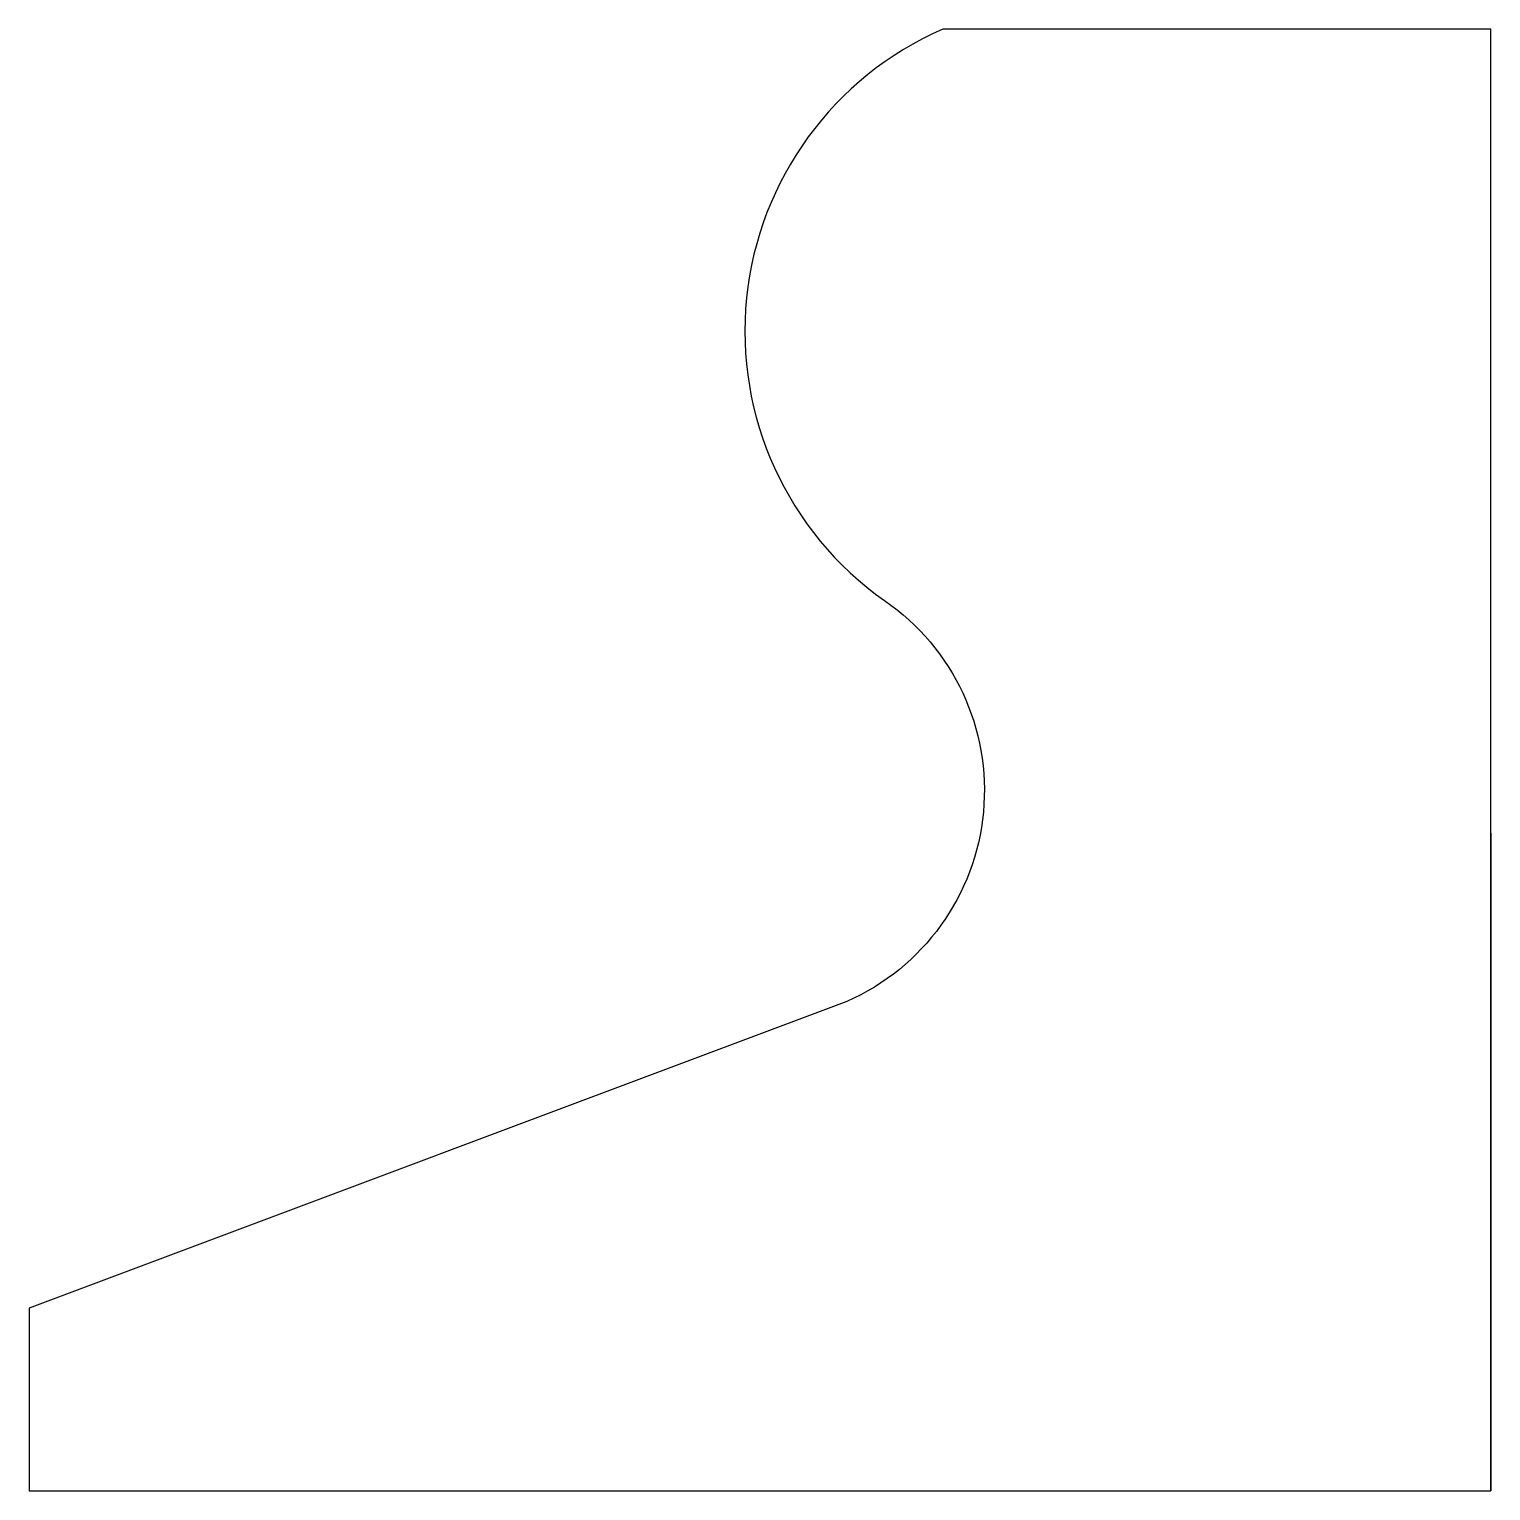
# Model space of a CAD drawing. Header units: metres. Extents: x -0.4 to 0, y -0.4 to 0.
import ezdxf

# ---------------------------------------------------------------- set-up
doc = ezdxf.new("R2010")
doc.units = ezdxf.units.M
doc.header["$LTSCALE"] = 0.2

msp = doc.modelspace()

# ---------------------------------------------------------------- linework, layer by layer
at = {"color": 0, "linetype": 'ByBlock', "flags": 128}
msp.add_lwpolyline([(0, -0.22), (0, -0.4), (0, 0), (-0.15, 0, 0.58477), (-0.16592, -0.15637, -0.586939), (-0.17622, -0.26609), (-0.4, -0.35), (-0.4, -0.4), (0, -0.4)], format="xyb", dxfattribs=at)

doc.saveas('drawing.dxf')
